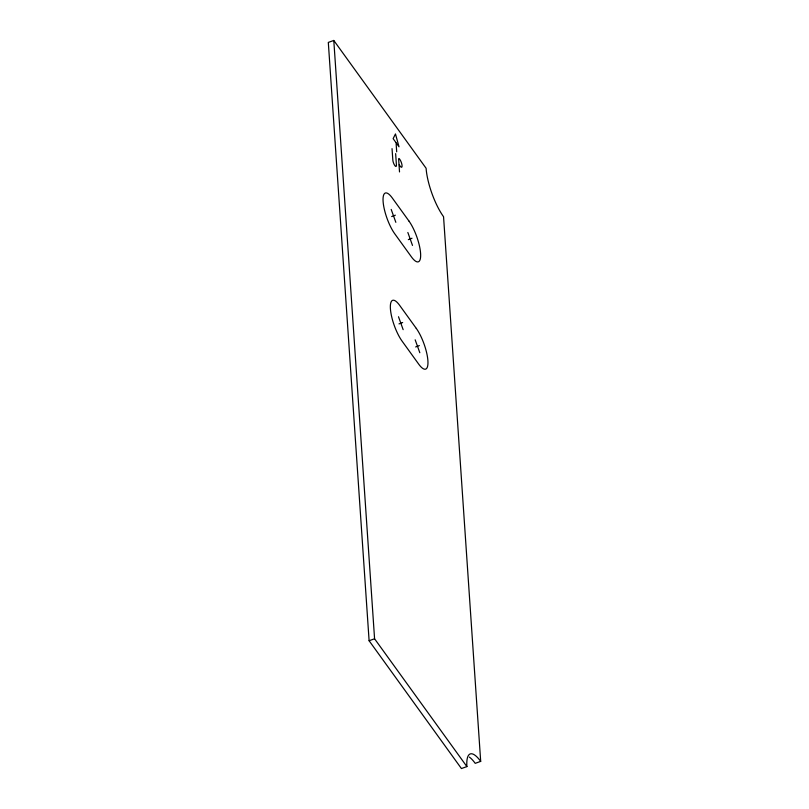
<?xml version="1.0" encoding="UTF-8"?>
<svg xmlns="http://www.w3.org/2000/svg" width="809" height="809" viewBox="0 0 809 809"><rect width="100%" height="100%" fill="white"/><g stroke="black" fill="none" stroke-linecap="round" stroke-linejoin="round"><path stroke-width="1.21" d="M391.677 216.569L395.358 215.184M408.333 239.636L412.014 238.25M398.989 323.893L402.67 322.508M415.654 346.96L419.335 345.574M333.793 40.45L328.312 42.412L369.106 640.738L461.423 768.55L466.894 766.588A36.415 10.426 70.3 0 1 480.688 761.38L443.554 216.711A36.415 10.426 70.3 0 1 426.1 168.262L333.793 40.45L374.577 638.776L466.894 766.588M369.106 640.738L374.577 638.776M480.688 761.38L475.207 763.342A36.415 10.426 70.3 0 0 469.372 757.113M395.864 142.435L393.123 138.642L395.47 133.95L399.019 146.813L396.076 142.728L396.693 151.839M399.221 164.824L400.293 166.31A4.682 1.335 70.3 0 0 402.063 165.633A4.682 1.335 70.3 0 0 399.818 159.413L399.515 158.989A2.275 0.647 70.3 0 0 398.655 159.312L399.515 171.943M407.847 232.486L412.499 245.41M391.192 209.42L395.844 222.333M415.169 339.81L419.82 352.734M398.503 316.744L403.155 329.657M395.641 153.629L396.42 164.996A4.197 1.203 70.3 0 1 394.832 165.602A4.197 1.203 70.3 0 1 392.82 160.01L392.041 148.644M408.96 221.059L392.294 197.993A24.28 6.947 70.3 0 0 383.102 201.461A24.28 6.947 70.3 0 0 394.731 233.761L411.397 256.837A24.28 6.947 70.3 0 0 420.589 253.359A24.28 6.947 70.3 0 0 408.96 221.059M416.271 328.383L399.616 305.317A24.28 6.947 70.3 0 0 390.413 308.785A24.28 6.947 70.3 0 0 402.053 341.085L418.708 364.151A24.28 6.947 70.3 0 0 427.9 360.683A24.28 6.947 70.3 0 0 416.271 328.383"/></g></svg>
